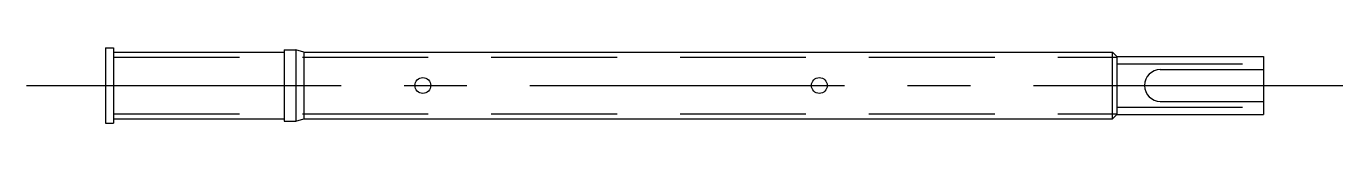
# Model space of a CAD drawing. Extents: x 11 to 176, y 10 to 138.
# Drawn here: x 124.6 to 157.8, y 135.73 to 137.63 of the extents above.
import ezdxf

# ---------------------------------------------------------------- set-up
doc = ezdxf.new("R2010")
doc.units = 0
doc.header["$LTSCALE"] = 0.25
doc.linetypes.add('CENTER', pattern=[50.8, 31.75, -6.35, 6.35, -6.35])
doc.linetypes.add('DASHED', pattern=[19.05, 12.7, -6.35])
doc.layers.get('0').update_dxf_attribs({"linetype": 'CONTINUOUS'})
doc.layers.add('CENTER', color=1, linetype='CENTER')

msp = doc.modelspace()

# ---------------------------------------------------------------- linework, layer by layer
for p, q in [((126.605, 137.632), (126.805, 137.632)), ((126.605, 137.632), (126.605, 135.732)), ((126.805, 137.632), (126.805, 135.732)), ((126.805, 137.522), (131.105, 137.522)), ((131.105, 137.582), (131.405, 137.582)), ((131.105, 137.582), (131.105, 135.782)), ((131.605, 137.522), (131.405, 137.582)), ((131.405, 137.582), (131.405, 135.782)), ((131.605, 137.522), (152, 137.522)), ((131.605, 137.522), (131.605, 135.842)), ((152, 135.842), (152, 137.522)), ((152, 137.522), (152.105, 137.417)), ((152.105, 137.417), (155.805, 137.417)), ((152.105, 137.417), (152.105, 135.947)), ((155.805, 137.417), (155.805, 135.947)), ((153.205, 137.082), (155.805, 137.082)), ((155.805, 137.049), (155.805, 137.049)), ((155.805, 136.682), (155.805, 136.682)), ((153.205, 136.282), (155.805, 136.282)), ((126.805, 135.842), (131.105, 135.842)), ((131.405, 135.782), (131.605, 135.842)), ((131.605, 135.842), (152, 135.842)), ((152, 135.842), (152.105, 135.947)), ((152.105, 135.947), (155.805, 135.947)), ((126.605, 135.732), (126.805, 135.732)), ((131.105, 135.782), (131.405, 135.782))]:
    msp.add_line(p, q)
at = {"color": 3, "linetype": 'DASHED'}
for p, q in [((126.805, 137.397), (152.105, 137.397)), ((152.105, 137.232), (155.805, 137.232)), ((152.105, 136.132), (155.805, 136.132)), ((126.805, 135.967), (152.105, 135.967))]:
    msp.add_line(p, q, dxfattribs=at)
for centre in [(134.605, 136.682), (144.605, 136.682)]:
    msp.add_circle(centre, 0.2)
msp.add_arc((153.205, 136.682), 0.4, 90, 270)
at = {"layer": 'CENTER', "color": 1, "linetype": 'CENTER'}
msp.add_line((124.605, 136.682), (157.805, 136.682), dxfattribs=at)

doc.saveas('drawing.dxf')
